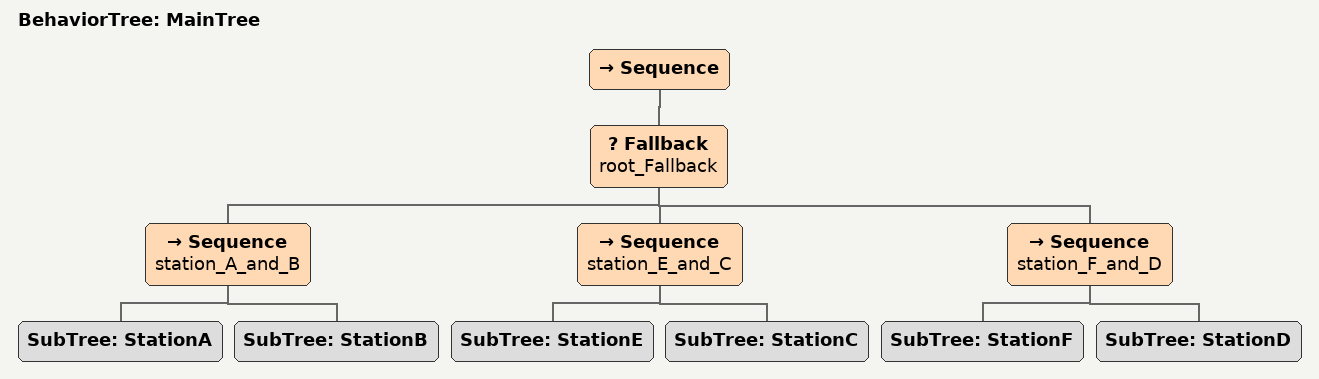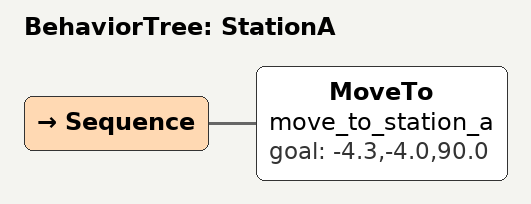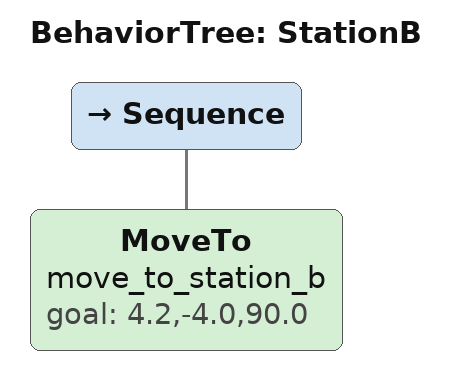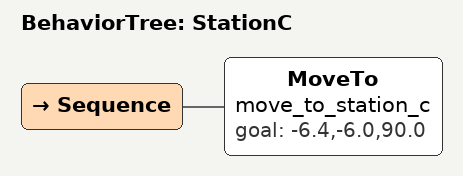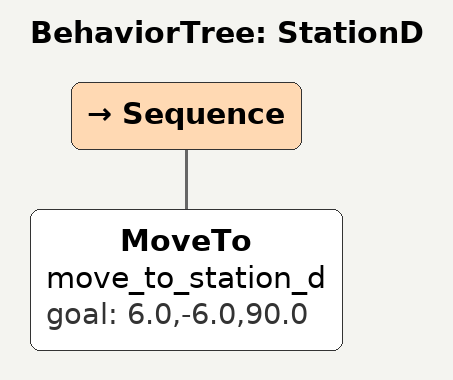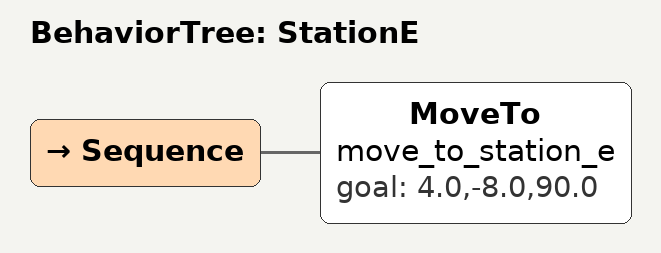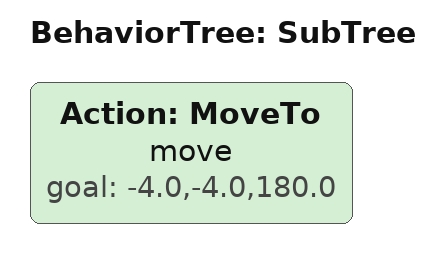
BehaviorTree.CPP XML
<root main_tree_to_execute = "MainTree" >
    <BehaviorTree ID="MainTree">
        <Sequence>
            <Fallback name="root_Fallback">
                <Sequence name="station_A_and_B">
                    <SubTree ID="StationA" />
                    <SubTree ID="StationB" />
                </Sequence>
                <Sequence name="station_E_and_C">
                    <SubTree ID="StationE" />
                    <SubTree ID="StationC" />
                </Sequence>
                <Sequence name="station_F_and_D">
                    <SubTree ID="StationF" />
                    <SubTree ID="StationD" />
                </Sequence>
            </Fallback>
        </Sequence>
    </BehaviorTree>
    <BehaviorTree ID="StationA">
        <Sequence>
            <MoveTo name="move_to_station_a" goal="-4.3,-4.0,90.0" />
        </Sequence>
    </BehaviorTree>
    <BehaviorTree ID="StationB">
        <Sequence>
            <MoveTo name="move_to_station_b" goal="4.2,-4.0,90.0" />
        </Sequence>
    </BehaviorTree>
    <BehaviorTree ID="StationC">
        <Sequence>
            <MoveTo name="move_to_station_c" goal="-6.4,-6.0,90.0" />
        </Sequence>
    </BehaviorTree>
    <BehaviorTree ID="StationD">
        <Sequence>
            <MoveTo name="move_to_station_d" goal="6.0,-6.0,90.0" />
        </Sequence>
    </BehaviorTree>
    <BehaviorTree ID="StationE">
        <Sequence>
            <MoveTo name="move_to_station_e" goal="4.0,-8.0,90.0" />
        </Sequence>
    </BehaviorTree>
    <BehaviorTree ID="SubTree">
        <Action ID="MoveTo" name="move" goal="-4.0,-4.0,180.0" />
    </BehaviorTree>
</root>
